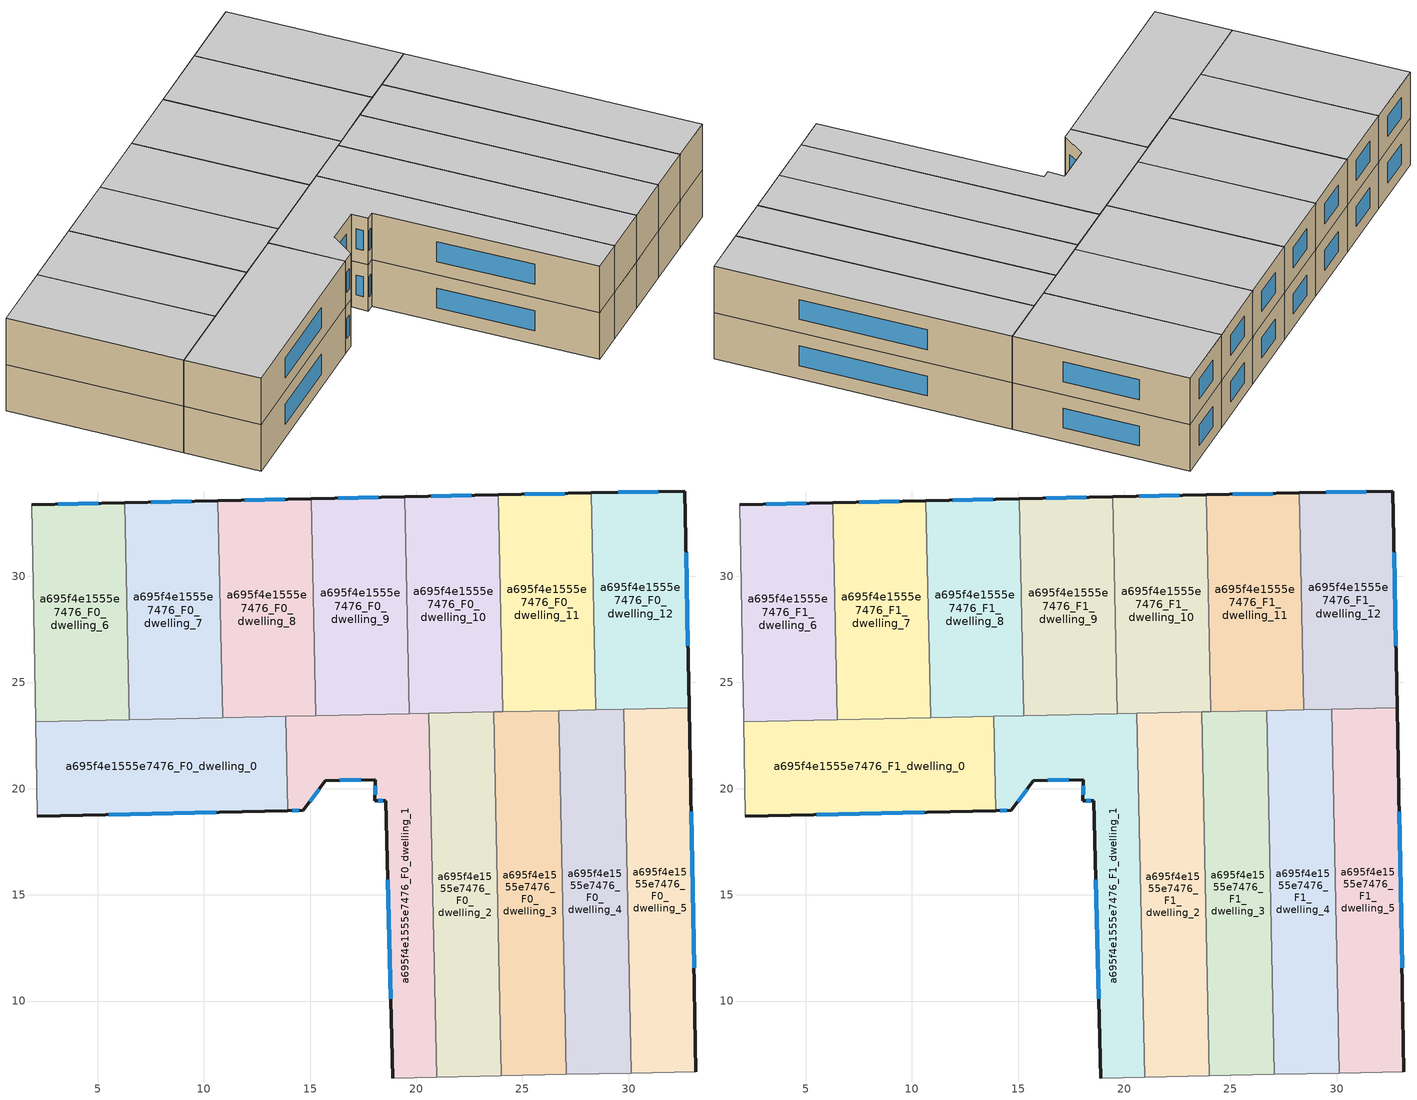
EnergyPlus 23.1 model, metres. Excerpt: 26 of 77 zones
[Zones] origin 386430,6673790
a695f4e1555e7476_F0_dwelling_0
 floor ground (EU_floor_Construction): 13.85,23.4 13.95,18.96 2.16,18.7 2.08,23.16 z0
 wall outside (EU_wall_Construction): 2.16,18.7 13.95,18.96 z0:3
 wall to a695f4e1555e7476_F0_dwelling_1 (EU_wall_Construction): 13.95,18.96 13.85,23.4 z0:3
 wall adiabatic (EU_wall_Construction): 2.08,23.16 2.16,18.7 z0:3
 wall to a695f4e1555e7476_F0_dwelling_6 (EU_wall_Construction): 6.49,23.25 2.08,23.16 z0:3
 wall to a695f4e1555e7476_F0_dwelling_7 (EU_wall_Construction): 10.88,23.34 6.49,23.25 z0:3
 wall to a695f4e1555e7476_F0_dwelling_8 (EU_wall_Construction): 13.85,23.4 10.88,23.34 z0:3
 window (EU_Window_Construction): 5.53,18.78 10.58,18.89 z0.86:2.14
a695f4e1555e7476_F0_dwelling_1
 floor ground (EU_floor_Construction): 20.6,23.54 20.96,6.42 18.89,6.38 18.57,19.44 18.06,19.42 18.06,20.42 15.72,20.38 14.69,18.98 13.95,18.96 13.85,23.4 z0
 wall outside (EU_wall_Construction): 13.95,18.96 14.69,18.98 15.72,20.38 18.06,20.42 18.06,19.42 18.57,19.44 18.89,6.38 z0:3
 wall to a695f4e1555e7476_F0_dwelling_2 (EU_wall_Construction): 20.96,6.42 20.6,23.54 z0:3
 wall adiabatic (EU_wall_Construction): 18.89,6.38 20.96,6.42 z0:3
 wall to a695f4e1555e7476_F0_dwelling_9 (EU_wall_Construction): 19.67,23.52 15.28,23.43 z0:3
 wall to a695f4e1555e7476_F0_dwelling_8 (EU_wall_Construction): 15.28,23.43 13.85,23.4 z0:3
 wall to a695f4e1555e7476_F0_dwelling_10 (EU_wall_Construction): 20.6,23.54 19.67,23.52 z0:3
 window (EU_Window_Construction): 18.06,20.13 18.06,19.7 / 16.39,20.39 17.39,20.41 / 14.98,19.38 15.43,19.98 / 14.16,18.97 14.48,18.97 / 18.66,15.71 18.8,10.11 / 18.2,19.42 18.42,19.43 z0.86:2.14
a695f4e1555e7476_F0_dwelling_10
 floor ground (EU_floor_Construction): 23.85,33.83 24.07,23.62 19.67,23.52 19.46,33.74 z0
 wall outside (EU_wall_Construction): 23.85,33.83 19.46,33.74 z0:3
 wall to a695f4e1555e7476_F0_dwelling_11 (EU_wall_Construction): 24.07,23.62 23.85,33.83 z0:3
 wall to a695f4e1555e7476_F0_dwelling_9 (EU_wall_Construction): 19.46,33.74 19.67,23.52 z0:3
 wall to a695f4e1555e7476_F0_dwelling_2 (EU_wall_Construction): 20.6,23.54 23.65,23.61 z0:3
 wall to a695f4e1555e7476_F0_dwelling_3 (EU_wall_Construction): 23.65,23.61 24.07,23.62 z0:3
 window (EU_Window_Construction): 22.6,33.8 20.71,33.76 z0.86:2.14
a695f4e1555e7476_F0_dwelling_11
 floor ground (EU_floor_Construction): 28.25,33.92 28.46,23.71 24.07,23.62 23.85,33.83 z0
 wall outside (EU_wall_Construction): 28.25,33.92 23.85,33.83 z0:3
 wall to a695f4e1555e7476_F0_dwelling_12 (EU_wall_Construction): 28.46,23.71 28.25,33.92 z0:3
 wall to a695f4e1555e7476_F0_dwelling_3 (EU_wall_Construction): 24.07,23.62 26.71,23.67 z0:3
 wall to a695f4e1555e7476_F0_dwelling_4 (EU_wall_Construction): 26.71,23.67 28.46,23.71 z0:3
 window (EU_Window_Construction): 26.99,33.89 25.11,33.85 z0.86:2.14
a695f4e1555e7476_F0_dwelling_12
 floor ground (EU_floor_Construction): 32.65,34.01 32.85,23.8 28.46,23.71 28.25,33.92 z0
 wall outside (EU_wall_Construction): 32.85,23.8 32.65,34.01 28.25,33.92 z0:3
 wall to a695f4e1555e7476_F0_dwelling_5 (EU_wall_Construction): 29.77,23.74 32.85,23.8 z0:3
 wall to a695f4e1555e7476_F0_dwelling_4 (EU_wall_Construction): 28.46,23.71 29.77,23.74 z0:3
 window (EU_Window_Construction): 32.79,26.72 32.71,31.09 / 31.39,33.99 29.51,33.95 z0.86:2.14
a695f4e1555e7476_F0_dwelling_2
 floor ground (EU_floor_Construction): 23.66,23.61 24.01,6.48 20.96,6.42 20.6,23.54 z0
 wall to a695f4e1555e7476_F0_dwelling_3 (EU_wall_Construction): 24.01,6.48 23.66,23.61 z0:3
 wall adiabatic (EU_wall_Construction): 20.96,6.42 24.01,6.48 z0:3
a695f4e1555e7476_F0_dwelling_3
 floor ground (EU_floor_Construction): 26.71,23.67 27.07,6.55 24.01,6.48 23.66,23.61 z0
 wall to a695f4e1555e7476_F0_dwelling_4 (EU_wall_Construction): 27.07,6.55 26.71,23.67 z0:3
 wall adiabatic (EU_wall_Construction): 24.01,6.48 27.07,6.55 z0:3
a695f4e1555e7476_F0_dwelling_4
 floor ground (EU_floor_Construction): 29.77,23.74 30.13,6.61 27.07,6.55 26.71,23.67 z0
 wall to a695f4e1555e7476_F0_dwelling_5 (EU_wall_Construction): 30.13,6.61 29.77,23.74 z0:3
 wall adiabatic (EU_wall_Construction): 27.07,6.55 30.13,6.61 z0:3
a695f4e1555e7476_F0_dwelling_5
 floor ground (EU_floor_Construction): 32.85,23.8 33.17,6.67 30.13,6.61 29.77,23.74 z0
 wall outside (EU_wall_Construction): 33.17,6.67 32.85,23.8 z0:3
 wall adiabatic (EU_wall_Construction): 30.13,6.61 33.17,6.67 z0:3
 window (EU_Window_Construction): 33.08,11.57 32.94,18.91 z0.86:2.14
a695f4e1555e7476_F0_dwelling_6
 floor ground (EU_floor_Construction): 6.27,33.46 6.49,23.25 2.08,23.16 1.89,33.37 z0
 wall outside (EU_wall_Construction): 6.27,33.46 1.89,33.37 z0:3
 wall to a695f4e1555e7476_F0_dwelling_7 (EU_wall_Construction): 6.49,23.25 6.27,33.46 z0:3
 wall adiabatic (EU_wall_Construction): 1.89,33.37 2.08,23.16 z0:3
 window (EU_Window_Construction): 5.02,33.43 3.14,33.39 z0.86:2.14
a695f4e1555e7476_F0_dwelling_7
 floor ground (EU_floor_Construction): 10.67,33.55 10.88,23.34 6.49,23.25 6.27,33.46 z0
 wall outside (EU_wall_Construction): 10.67,33.55 6.27,33.46 z0:3
 wall to a695f4e1555e7476_F0_dwelling_8 (EU_wall_Construction): 10.88,23.34 10.67,33.55 z0:3
 window (EU_Window_Construction): 9.41,33.53 7.53,33.49 z0.86:2.14
a695f4e1555e7476_F0_dwelling_8
 floor ground (EU_floor_Construction): 15.06,33.64 15.28,23.43 10.88,23.34 10.67,33.55 z0
 wall outside (EU_wall_Construction): 15.06,33.64 10.67,33.55 z0:3
 wall to a695f4e1555e7476_F0_dwelling_9 (EU_wall_Construction): 15.28,23.43 15.06,33.64 z0:3
 window (EU_Window_Construction): 13.81,33.62 11.92,33.58 z0.86:2.14
a695f4e1555e7476_F0_dwelling_9
 floor ground (EU_floor_Construction): 19.46,33.74 19.67,23.52 15.28,23.43 15.06,33.64 z0
 wall outside (EU_wall_Construction): 19.46,33.74 15.06,33.64 z0:3
 window (EU_Window_Construction): 18.2,33.71 16.32,33.67 z0.86:2.14
a695f4e1555e7476_F1_dwelling_0
 floor to a695f4e1555e7476_F0_dwelling_0 (EU_floor_Construction): 13.85,23.4 13.95,18.96 2.16,18.7 2.08,23.16 z3
 wall outside (EU_wall_Construction): 2.16,18.7 13.95,18.96 z3:6
 wall to a695f4e1555e7476_F1_dwelling_1 (EU_wall_Construction): 13.95,18.96 13.85,23.4 z3:6
 wall adiabatic (EU_wall_Construction): 2.08,23.16 2.16,18.7 z3:6
 wall to a695f4e1555e7476_F1_dwelling_6 (EU_wall_Construction): 6.49,23.25 2.08,23.16 z3:6
 wall to a695f4e1555e7476_F1_dwelling_7 (EU_wall_Construction): 10.88,23.34 6.49,23.25 z3:6
 wall to a695f4e1555e7476_F1_dwelling_8 (EU_wall_Construction): 13.85,23.4 10.88,23.34 z3:6
 window (EU_Window_Construction): 5.53,18.78 10.58,18.89 z3.86:5.14
 ceiling to a695f4e1555e7476_F2_dwelling_0 (EU_floor_Construction): 13.95,18.96 13.85,23.4 2.08,23.16 2.16,18.7 z6
a695f4e1555e7476_F1_dwelling_1
 floor to a695f4e1555e7476_F0_dwelling_1 (EU_floor_Construction): 20.6,23.54 20.96,6.42 18.89,6.38 18.57,19.44 18.06,19.42 18.06,20.42 15.72,20.38 14.69,18.98 13.95,18.96 13.85,23.4 z3
 wall outside (EU_wall_Construction): 13.95,18.96 14.69,18.98 15.72,20.38 18.06,20.42 18.06,19.42 18.57,19.44 18.89,6.38 z3:6
 wall to a695f4e1555e7476_F1_dwelling_2 (EU_wall_Construction): 20.96,6.42 20.6,23.54 z3:6
 wall adiabatic (EU_wall_Construction): 18.89,6.38 20.96,6.42 z3:6
 wall to a695f4e1555e7476_F1_dwelling_9 (EU_wall_Construction): 19.67,23.52 15.28,23.43 z3:6
 wall to a695f4e1555e7476_F1_dwelling_8 (EU_wall_Construction): 15.28,23.43 13.85,23.4 z3:6
 wall to a695f4e1555e7476_F1_dwelling_10 (EU_wall_Construction): 20.6,23.54 19.67,23.52 z3:6
 window (EU_Window_Construction): 18.06,20.13 18.06,19.7 / 16.39,20.39 17.39,20.41 / 14.98,19.38 15.43,19.98 / 14.16,18.97 14.48,18.97 / 18.66,15.71 18.8,10.11 / 18.2,19.42 18.42,19.43 z3.86:5.14
 ceiling to a695f4e1555e7476_F2_dwelling_1 (EU_floor_Construction): 20.96,6.42 20.6,23.54 13.85,23.4 13.95,18.96 14.69,18.98 15.72,20.38 18.06,20.42 18.06,19.42 18.57,19.44 18.89,6.38 z6
a695f4e1555e7476_F1_dwelling_10
 floor to a695f4e1555e7476_F0_dwelling_10 (EU_floor_Construction): 23.85,33.83 24.07,23.62 19.67,23.52 19.46,33.74 z3
 wall outside (EU_wall_Construction): 23.85,33.83 19.46,33.74 z3:6
 wall to a695f4e1555e7476_F1_dwelling_11 (EU_wall_Construction): 24.07,23.62 23.85,33.83 z3:6
 wall to a695f4e1555e7476_F1_dwelling_9 (EU_wall_Construction): 19.46,33.74 19.67,23.52 z3:6
 wall to a695f4e1555e7476_F1_dwelling_2 (EU_wall_Construction): 20.6,23.54 23.65,23.61 z3:6
 wall to a695f4e1555e7476_F1_dwelling_3 (EU_wall_Construction): 23.65,23.61 24.07,23.62 z3:6
 window (EU_Window_Construction): 22.6,33.8 20.71,33.76 z3.86:5.14
 ceiling to a695f4e1555e7476_F2_dwelling_10 (EU_floor_Construction): 24.07,23.62 23.85,33.83 19.46,33.74 19.67,23.52 z6
a695f4e1555e7476_F1_dwelling_11
 floor to a695f4e1555e7476_F0_dwelling_11 (EU_floor_Construction): 28.25,33.92 28.46,23.71 24.07,23.62 23.85,33.83 z3
 wall outside (EU_wall_Construction): 28.25,33.92 23.85,33.83 z3:6
 wall to a695f4e1555e7476_F1_dwelling_12 (EU_wall_Construction): 28.46,23.71 28.25,33.92 z3:6
 wall to a695f4e1555e7476_F1_dwelling_3 (EU_wall_Construction): 24.07,23.62 26.71,23.67 z3:6
 wall to a695f4e1555e7476_F1_dwelling_4 (EU_wall_Construction): 26.71,23.67 28.46,23.71 z3:6
 window (EU_Window_Construction): 26.99,33.89 25.11,33.85 z3.86:5.14
 ceiling to a695f4e1555e7476_F2_dwelling_11 (EU_floor_Construction): 28.46,23.71 28.25,33.92 23.85,33.83 24.07,23.62 z6
a695f4e1555e7476_F1_dwelling_12
 floor to a695f4e1555e7476_F0_dwelling_12 (EU_floor_Construction): 32.65,34.01 32.85,23.8 28.46,23.71 28.25,33.92 z3
 wall outside (EU_wall_Construction): 32.85,23.8 32.65,34.01 28.25,33.92 z3:6
 wall to a695f4e1555e7476_F1_dwelling_5 (EU_wall_Construction): 29.77,23.74 32.85,23.8 z3:6
 wall to a695f4e1555e7476_F1_dwelling_4 (EU_wall_Construction): 28.46,23.71 29.77,23.74 z3:6
 window (EU_Window_Construction): 32.79,26.72 32.71,31.09 / 31.39,33.99 29.51,33.95 z3.86:5.14
 ceiling to a695f4e1555e7476_F2_dwelling_12 (EU_floor_Construction): 32.85,23.8 32.65,34.01 28.25,33.92 28.46,23.71 z6
a695f4e1555e7476_F1_dwelling_2
 floor to a695f4e1555e7476_F0_dwelling_2 (EU_floor_Construction): 23.66,23.61 24.01,6.48 20.96,6.42 20.6,23.54 z3
 wall to a695f4e1555e7476_F1_dwelling_3 (EU_wall_Construction): 24.01,6.48 23.66,23.61 z3:6
 wall adiabatic (EU_wall_Construction): 20.96,6.42 24.01,6.48 z3:6
 ceiling to a695f4e1555e7476_F2_dwelling_2 (EU_floor_Construction): 24.01,6.48 23.66,23.61 20.6,23.54 20.96,6.42 z6
a695f4e1555e7476_F1_dwelling_3
 floor to a695f4e1555e7476_F0_dwelling_3 (EU_floor_Construction): 26.71,23.67 27.07,6.55 24.01,6.48 23.66,23.61 z3
 wall to a695f4e1555e7476_F1_dwelling_4 (EU_wall_Construction): 27.07,6.55 26.71,23.67 z3:6
 wall adiabatic (EU_wall_Construction): 24.01,6.48 27.07,6.55 z3:6
 ceiling to a695f4e1555e7476_F2_dwelling_3 (EU_floor_Construction): 27.07,6.55 26.71,23.67 23.66,23.61 24.01,6.48 z6
a695f4e1555e7476_F1_dwelling_4
 floor to a695f4e1555e7476_F0_dwelling_4 (EU_floor_Construction): 29.77,23.74 30.13,6.61 27.07,6.55 26.71,23.67 z3
 wall to a695f4e1555e7476_F1_dwelling_5 (EU_wall_Construction): 30.13,6.61 29.77,23.74 z3:6
 wall adiabatic (EU_wall_Construction): 27.07,6.55 30.13,6.61 z3:6
 ceiling to a695f4e1555e7476_F2_dwelling_4 (EU_floor_Construction): 30.13,6.61 29.77,23.74 26.71,23.67 27.07,6.55 z6
a695f4e1555e7476_F1_dwelling_5
 floor to a695f4e1555e7476_F0_dwelling_5 (EU_floor_Construction): 32.85,23.8 33.17,6.67 30.13,6.61 29.77,23.74 z3
 wall outside (EU_wall_Construction): 33.17,6.67 32.85,23.8 z3:6
 wall adiabatic (EU_wall_Construction): 30.13,6.61 33.17,6.67 z3:6
 window (EU_Window_Construction): 33.08,11.57 32.94,18.91 z3.86:5.14
 ceiling to a695f4e1555e7476_F2_dwelling_5 (EU_floor_Construction): 33.17,6.67 32.85,23.8 29.77,23.74 30.13,6.61 z6
a695f4e1555e7476_F1_dwelling_6
 floor to a695f4e1555e7476_F0_dwelling_6 (EU_floor_Construction): 6.27,33.46 6.49,23.25 2.08,23.16 1.89,33.37 z3
 wall outside (EU_wall_Construction): 6.27,33.46 1.89,33.37 z3:6
 wall to a695f4e1555e7476_F1_dwelling_7 (EU_wall_Construction): 6.49,23.25 6.27,33.46 z3:6
 wall adiabatic (EU_wall_Construction): 1.89,33.37 2.08,23.16 z3:6
 window (EU_Window_Construction): 5.02,33.43 3.14,33.39 z3.86:5.14
 ceiling to a695f4e1555e7476_F2_dwelling_6 (EU_floor_Construction): 6.49,23.25 6.27,33.46 1.89,33.37 2.08,23.16 z6
a695f4e1555e7476_F1_dwelling_7
 floor to a695f4e1555e7476_F0_dwelling_7 (EU_floor_Construction): 10.67,33.55 10.88,23.34 6.49,23.25 6.27,33.46 z3
 wall outside (EU_wall_Construction): 10.67,33.55 6.27,33.46 z3:6
 wall to a695f4e1555e7476_F1_dwelling_8 (EU_wall_Construction): 10.88,23.34 10.67,33.55 z3:6
 window (EU_Window_Construction): 9.41,33.53 7.53,33.49 z3.86:5.14
 ceiling to a695f4e1555e7476_F2_dwelling_7 (EU_floor_Construction): 10.88,23.34 10.67,33.55 6.27,33.46 6.49,23.25 z6
a695f4e1555e7476_F1_dwelling_8
 floor to a695f4e1555e7476_F0_dwelling_8 (EU_floor_Construction): 15.06,33.64 15.28,23.43 10.88,23.34 10.67,33.55 z3
 wall outside (EU_wall_Construction): 15.06,33.64 10.67,33.55 z3:6
 wall to a695f4e1555e7476_F1_dwelling_9 (EU_wall_Construction): 15.28,23.43 15.06,33.64 z3:6
 window (EU_Window_Construction): 13.81,33.62 11.92,33.58 z3.86:5.14
 ceiling to a695f4e1555e7476_F2_dwelling_8 (EU_floor_Construction): 15.28,23.43 15.06,33.64 10.67,33.55 10.88,23.34 z6
a695f4e1555e7476_F1_dwelling_9
 floor to a695f4e1555e7476_F0_dwelling_9 (EU_floor_Construction): 19.46,33.74 19.67,23.52 15.28,23.43 15.06,33.64 z3
 wall outside (EU_wall_Construction): 19.46,33.74 15.06,33.64 z3:6
 window (EU_Window_Construction): 18.2,33.71 16.32,33.67 z3.86:5.14
 ceiling to a695f4e1555e7476_F2_dwelling_9 (EU_floor_Construction): 19.67,23.52 19.46,33.74 15.06,33.64 15.28,23.43 z6
[Building]
EU S2 Campaign: North Axis=0; Terrain=City; Solar Distribution=FullExterior
[Site:Location]
Helsinki-Vantaa.AP: Latitude=60.317; Longitude=24.963; Time Zone=2; Elevation=54.6
[SizingPeriod:WeatherFileDays]
AnnualSizingPeriod: Begin Month=1; Begin Day of Month=1; End Month=12; End Day of Month=31; Day of Week for Start Day=Monday; Use Weather File Daylight Saving Period=No; Use Weather File Rain and Snow Indicators=No
[MATERIAL]
EU_InternalMass_Material: Roughness=MediumRough; Thickness=0.1; Conductivity=1; Density=1800; Specific Heat=900; Thermal Absorptance=0.9; Solar Absorptance=0.7; Visible Absorptance=0.7
[MATERIAL:NOMASS] Roughness=MediumRough; Thermal Absorptance=0.9; Solar Absorptance=0.7; Visible Absorptance=0.7
Name | Thermal Resistance
EU_wall_NoMass | 1.10183
EU_floor_NoMass | 1.70606
[WINDOWMATERIAL:SIMPLEGLAZINGSYSTEM]
EU_Window_SimpleGlazing: UFactor=3.11035; Solar Heat Gain Coefficient=0.8; Visible Transmittance=0.8
[CONSTRUCTION]
EU_wall_Construction: EU_wall_NoMass
EU_floor_Construction: EU_floor_NoMass
EU_Window_Construction: EU_Window_SimpleGlazing
EU_InternalMass_Construction: EU_InternalMass_Material
[ZONE] Type=1; Multiplier=1; Ceiling Height=autocalculate; Floor Area=autocalculate; Part of Total Floor Area=Yes
Name | Volume
a695f4e1555e7476_F0_dwelling_0; a695f4e1555e7476_F1_dwelling_0 | 157.142
a695f4e1555e7476_F0_dwelling_1; a695f4e1555e7476_F1_dwelling_1 | 157.135
a695f4e1555e7476_F0_dwelling_10; a695f4e1555e7476_F1_dwelling_10 | 134.706
a695f4e1555e7476_F0_dwelling_11; a695f4e1555e7476_F1_dwelling_11 | 134.704
a695f4e1555e7476_F0_dwelling_12; a695f4e1555e7476_F1_dwelling_12 | 134.708
a695f4e1555e7476_F0_dwelling_2; a695f4e1555e7476_F1_dwelling_2; a695f4e1555e7476_F0_dwelling_3; a695f4e1555e7476_F1_dwelling_3 | 157.164
a695f4e1555e7476_F0_dwelling_4; a695f4e1555e7476_F1_dwelling_4 | 157.165
a695f4e1555e7476_F0_dwelling_5; a695f4e1555e7476_F1_dwelling_5 | 157.186
a695f4e1555e7476_F0_dwelling_6; a695f4e1555e7476_F1_dwelling_6 | 134.707
a695f4e1555e7476_F0_dwelling_7; a695f4e1555e7476_F1_dwelling_7 | 134.705
a695f4e1555e7476_F0_dwelling_8; a695f4e1555e7476_F1_dwelling_8 | 134.703
a695f4e1555e7476_F0_dwelling_9; a695f4e1555e7476_F1_dwelling_9 | 134.736
[INTERNALMASS] Construction=EU_InternalMass_Construction
Name | Zone or ZoneList | Surface Area
a695f4e1555e7476_F0_dwelling_0_EU_InternalMass | a695f4e1555e7476_F0_dwelling_0 | 52.3806
a695f4e1555e7476_F0_dwelling_1_EU_InternalMass | a695f4e1555e7476_F0_dwelling_1 | 52.3784
a695f4e1555e7476_F0_dwelling_2_EU_InternalMass | a695f4e1555e7476_F0_dwelling_2 | 52.3882
a695f4e1555e7476_F0_dwelling_3_EU_InternalMass | a695f4e1555e7476_F0_dwelling_3 | 52.3882
a695f4e1555e7476_F0_dwelling_4_EU_InternalMass | a695f4e1555e7476_F0_dwelling_4 | 52.3882
a695f4e1555e7476_F0_dwelling_5_EU_InternalMass | a695f4e1555e7476_F0_dwelling_5 | 52.3956
a695f4e1555e7476_F0_dwelling_6_EU_InternalMass | a695f4e1555e7476_F0_dwelling_6 | 44.9028
a695f4e1555e7476_F0_dwelling_7_EU_InternalMass | a695f4e1555e7476_F0_dwelling_7 | 44.9014
a695f4e1555e7476_F0_dwelling_8_EU_InternalMass | a695f4e1555e7476_F0_dwelling_8 | 44.9014
a695f4e1555e7476_F0_dwelling_9_EU_InternalMass | a695f4e1555e7476_F0_dwelling_9 | 44.9116
a695f4e1555e7476_F0_dwelling_10_EU_InternalMass | a695f4e1555e7476_F0_dwelling_10 | 44.9014
a695f4e1555e7476_F0_dwelling_11_EU_InternalMass | a695f4e1555e7476_F0_dwelling_11 | 44.9014
a695f4e1555e7476_F0_dwelling_12_EU_InternalMass | a695f4e1555e7476_F0_dwelling_12 | 44.9026
a695f4e1555e7476_F1_dwelling_0_EU_InternalMass | a695f4e1555e7476_F1_dwelling_0 | 52.3806
a695f4e1555e7476_F1_dwelling_1_EU_InternalMass | a695f4e1555e7476_F1_dwelling_1 | 52.3784
a695f4e1555e7476_F1_dwelling_2_EU_InternalMass | a695f4e1555e7476_F1_dwelling_2 | 52.3882
a695f4e1555e7476_F1_dwelling_3_EU_InternalMass | a695f4e1555e7476_F1_dwelling_3 | 52.3882
a695f4e1555e7476_F1_dwelling_4_EU_InternalMass | a695f4e1555e7476_F1_dwelling_4 | 52.3882
a695f4e1555e7476_F1_dwelling_5_EU_InternalMass | a695f4e1555e7476_F1_dwelling_5 | 52.3956
a695f4e1555e7476_F1_dwelling_6_EU_InternalMass | a695f4e1555e7476_F1_dwelling_6 | 44.9028
a695f4e1555e7476_F1_dwelling_7_EU_InternalMass | a695f4e1555e7476_F1_dwelling_7 | 44.9014
a695f4e1555e7476_F1_dwelling_8_EU_InternalMass | a695f4e1555e7476_F1_dwelling_8 | 44.9014
a695f4e1555e7476_F1_dwelling_9_EU_InternalMass | a695f4e1555e7476_F1_dwelling_9 | 44.9116
a695f4e1555e7476_F1_dwelling_10_EU_InternalMass | a695f4e1555e7476_F1_dwelling_10 | 44.9014
a695f4e1555e7476_F1_dwelling_11_EU_InternalMass | a695f4e1555e7476_F1_dwelling_11 | 44.9014
a695f4e1555e7476_F1_dwelling_12_EU_InternalMass | a695f4e1555e7476_F1_dwelling_12 | 44.9026
[OTHEREQUIPMENT] Fuel Type=Electricity; Design Level Calculation Method=Watts/Area; Power per Zone Floor Area=1; Fraction Latent=0; Fraction Radiant=0; Fraction Lost=0; Carbon Dioxide Generation Rate=0; EndUse Subcategory=EU_Step8_InternalGains
Name | Zone or ZoneList or Space or SpaceList | Schedule
EU_Step8_InternalGain_a695f4e1555e7476_F0_dwelling_0_f000 | a695f4e1555e7476_F0_dwelling_0 | EU_Step8_GainSchedule_a695f4e1555e7476_F0_dwelling_0_f000
EU_Step8_InternalGain_a695f4e1555e7476_F0_dwelling_1_f000 | a695f4e1555e7476_F0_dwelling_1 | EU_Step8_GainSchedule_a695f4e1555e7476_F0_dwelling_1_f000
EU_Step8_InternalGain_a695f4e1555e7476_F0_dwelling_2_f000 | a695f4e1555e7476_F0_dwelling_2 | EU_Step8_GainSchedule_a695f4e1555e7476_F0_dwelling_2_f000
EU_Step8_InternalGain_a695f4e1555e7476_F0_dwelling_3_f000 | a695f4e1555e7476_F0_dwelling_3 | EU_Step8_GainSchedule_a695f4e1555e7476_F0_dwelling_3_f000
EU_Step8_InternalGain_a695f4e1555e7476_F0_dwelling_4_f000 | a695f4e1555e7476_F0_dwelling_4 | EU_Step8_GainSchedule_a695f4e1555e7476_F0_dwelling_4_f000
EU_Step8_InternalGain_a695f4e1555e7476_F0_dwelling_5_f000 | a695f4e1555e7476_F0_dwelling_5 | EU_Step8_GainSchedule_a695f4e1555e7476_F0_dwelling_5_f000
EU_Step8_InternalGain_a695f4e1555e7476_F0_dwelling_6_f000 | a695f4e1555e7476_F0_dwelling_6 | EU_Step8_GainSchedule_a695f4e1555e7476_F0_dwelling_6_f000
EU_Step8_InternalGain_a695f4e1555e7476_F0_dwelling_7_f000 | a695f4e1555e7476_F0_dwelling_7 | EU_Step8_GainSchedule_a695f4e1555e7476_F0_dwelling_7_f000
EU_Step8_InternalGain_a695f4e1555e7476_F0_dwelling_8_f000 | a695f4e1555e7476_F0_dwelling_8 | EU_Step8_GainSchedule_a695f4e1555e7476_F0_dwelling_8_f000
EU_Step8_InternalGain_a695f4e1555e7476_F0_dwelling_9_f000 | a695f4e1555e7476_F0_dwelling_9 | EU_Step8_GainSchedule_a695f4e1555e7476_F0_dwelling_9_f000
EU_Step8_InternalGain_a695f4e1555e7476_F0_dwelling_10_f000 | a695f4e1555e7476_F0_dwelling_10 | EU_Step8_GainSchedule_a695f4e1555e7476_F0_dwelling_10_f000
EU_Step8_InternalGain_a695f4e1555e7476_F0_dwelling_11_f000 | a695f4e1555e7476_F0_dwelling_11 | EU_Step8_GainSchedule_a695f4e1555e7476_F0_dwelling_11_f000
EU_Step8_InternalGain_a695f4e1555e7476_F0_dwelling_12_f000 | a695f4e1555e7476_F0_dwelling_12 | EU_Step8_GainSchedule_a695f4e1555e7476_F0_dwelling_12_f000
EU_Step8_InternalGain_a695f4e1555e7476_F1_dwelling_0_f000 | a695f4e1555e7476_F1_dwelling_0 | EU_Step8_GainSchedule_a695f4e1555e7476_F1_dwelling_0_f000
EU_Step8_InternalGain_a695f4e1555e7476_F1_dwelling_1_f000 | a695f4e1555e7476_F1_dwelling_1 | EU_Step8_GainSchedule_a695f4e1555e7476_F1_dwelling_1_f000
EU_Step8_InternalGain_a695f4e1555e7476_F1_dwelling_2_f000 | a695f4e1555e7476_F1_dwelling_2 | EU_Step8_GainSchedule_a695f4e1555e7476_F1_dwelling_2_f000
EU_Step8_InternalGain_a695f4e1555e7476_F1_dwelling_3_f000 | a695f4e1555e7476_F1_dwelling_3 | EU_Step8_GainSchedule_a695f4e1555e7476_F1_dwelling_3_f000
EU_Step8_InternalGain_a695f4e1555e7476_F1_dwelling_4_f000 | a695f4e1555e7476_F1_dwelling_4 | EU_Step8_GainSchedule_a695f4e1555e7476_F1_dwelling_4_f000
EU_Step8_InternalGain_a695f4e1555e7476_F1_dwelling_5_f000 | a695f4e1555e7476_F1_dwelling_5 | EU_Step8_GainSchedule_a695f4e1555e7476_F1_dwelling_5_f000
EU_Step8_InternalGain_a695f4e1555e7476_F1_dwelling_6_f000 | a695f4e1555e7476_F1_dwelling_6 | EU_Step8_GainSchedule_a695f4e1555e7476_F1_dwelling_6_f000
EU_Step8_InternalGain_a695f4e1555e7476_F1_dwelling_7_f000 | a695f4e1555e7476_F1_dwelling_7 | EU_Step8_GainSchedule_a695f4e1555e7476_F1_dwelling_7_f000
EU_Step8_InternalGain_a695f4e1555e7476_F1_dwelling_8_f000 | a695f4e1555e7476_F1_dwelling_8 | EU_Step8_GainSchedule_a695f4e1555e7476_F1_dwelling_8_f000
EU_Step8_InternalGain_a695f4e1555e7476_F1_dwelling_9_f000 | a695f4e1555e7476_F1_dwelling_9 | EU_Step8_GainSchedule_a695f4e1555e7476_F1_dwelling_9_f000
EU_Step8_InternalGain_a695f4e1555e7476_F1_dwelling_10_f000 | a695f4e1555e7476_F1_dwelling_10 | EU_Step8_GainSchedule_a695f4e1555e7476_F1_dwelling_10_f000
EU_Step8_InternalGain_a695f4e1555e7476_F1_dwelling_11_f000 | a695f4e1555e7476_F1_dwelling_11 | EU_Step8_GainSchedule_a695f4e1555e7476_F1_dwelling_11_f000
EU_Step8_InternalGain_a695f4e1555e7476_F1_dwelling_12_f000 | a695f4e1555e7476_F1_dwelling_12 | EU_Step8_GainSchedule_a695f4e1555e7476_F1_dwelling_12_f000
[ZONEVENTILATION:DESIGNFLOWRATE] Schedule=EU_AlwaysOn; Design Flow Rate Calculation Method=AirChanges/Hour; Air Changes per Hour=0.756316; Ventilation Type=Natural; Fan Pressure Rise=0; Fan Total Efficiency=1; Constant Term Coefficient=1; Temperature Term Coefficient=0; Velocity Term Coefficient=0; Velocity Squared Term Coefficient=0; Minimum Indoor Temperature=-100; Maximum Indoor Temperature=100; Delta Temperature=-100; Minimum Outdoor Temperature=-100; Maximum Outdoor Temperature=100; Maximum Wind Speed=40
Name | Zone or ZoneList or Space or SpaceList
EU_ConstantAir_a695f4e1555e7476_F0_dwelling_0 | a695f4e1555e7476_F0_dwelling_0
EU_ConstantAir_a695f4e1555e7476_F0_dwelling_1 | a695f4e1555e7476_F0_dwelling_1
EU_ConstantAir_a695f4e1555e7476_F0_dwelling_2 | a695f4e1555e7476_F0_dwelling_2
EU_ConstantAir_a695f4e1555e7476_F0_dwelling_3 | a695f4e1555e7476_F0_dwelling_3
EU_ConstantAir_a695f4e1555e7476_F0_dwelling_4 | a695f4e1555e7476_F0_dwelling_4
EU_ConstantAir_a695f4e1555e7476_F0_dwelling_5 | a695f4e1555e7476_F0_dwelling_5
EU_ConstantAir_a695f4e1555e7476_F0_dwelling_6 | a695f4e1555e7476_F0_dwelling_6
EU_ConstantAir_a695f4e1555e7476_F0_dwelling_7 | a695f4e1555e7476_F0_dwelling_7
EU_ConstantAir_a695f4e1555e7476_F0_dwelling_8 | a695f4e1555e7476_F0_dwelling_8
EU_ConstantAir_a695f4e1555e7476_F0_dwelling_9 | a695f4e1555e7476_F0_dwelling_9
EU_ConstantAir_a695f4e1555e7476_F0_dwelling_10 | a695f4e1555e7476_F0_dwelling_10
EU_ConstantAir_a695f4e1555e7476_F0_dwelling_11 | a695f4e1555e7476_F0_dwelling_11
EU_ConstantAir_a695f4e1555e7476_F0_dwelling_12 | a695f4e1555e7476_F0_dwelling_12
EU_ConstantAir_a695f4e1555e7476_F1_dwelling_0 | a695f4e1555e7476_F1_dwelling_0
EU_ConstantAir_a695f4e1555e7476_F1_dwelling_1 | a695f4e1555e7476_F1_dwelling_1
EU_ConstantAir_a695f4e1555e7476_F1_dwelling_2 | a695f4e1555e7476_F1_dwelling_2
EU_ConstantAir_a695f4e1555e7476_F1_dwelling_3 | a695f4e1555e7476_F1_dwelling_3
EU_ConstantAir_a695f4e1555e7476_F1_dwelling_4 | a695f4e1555e7476_F1_dwelling_4
EU_ConstantAir_a695f4e1555e7476_F1_dwelling_5 | a695f4e1555e7476_F1_dwelling_5
EU_ConstantAir_a695f4e1555e7476_F1_dwelling_6 | a695f4e1555e7476_F1_dwelling_6
EU_ConstantAir_a695f4e1555e7476_F1_dwelling_7 | a695f4e1555e7476_F1_dwelling_7
EU_ConstantAir_a695f4e1555e7476_F1_dwelling_8 | a695f4e1555e7476_F1_dwelling_8
EU_ConstantAir_a695f4e1555e7476_F1_dwelling_9 | a695f4e1555e7476_F1_dwelling_9
EU_ConstantAir_a695f4e1555e7476_F1_dwelling_10 | a695f4e1555e7476_F1_dwelling_10
EU_ConstantAir_a695f4e1555e7476_F1_dwelling_11 | a695f4e1555e7476_F1_dwelling_11
EU_ConstantAir_a695f4e1555e7476_F1_dwelling_12 | a695f4e1555e7476_F1_dwelling_12
[HVACTEMPLATE:THERMOSTAT] Constant Heating Setpoint=20; Constant Cooling Setpoint=50
EU_HeatOnly_a695f4e1555e7476_F0_dwelling_0; EU_HeatOnly_a695f4e1555e7476_F0_dwelling_1; EU_HeatOnly_a695f4e1555e7476_F0_dwelling_2; EU_HeatOnly_a695f4e1555e7476_F0_dwelling_3; EU_HeatOnly_a695f4e1555e7476_F0_dwelling_4; EU_HeatOnly_a695f4e1555e7476_F0_dwelling_5; EU_HeatOnly_a695f4e1555e7476_F0_dwelling_6; EU_HeatOnly_a695f4e1555e7476_F0_dwelling_7; EU_HeatOnly_a695f4e1555e7476_F0_dwelling_8; EU_HeatOnly_a695f4e1555e7476_F0_dwelling_9; EU_HeatOnly_a695f4e1555e7476_F0_dwelling_10; EU_HeatOnly_a695f4e1555e7476_F0_dwelling_11; EU_HeatOnly_a695f4e1555e7476_F0_dwelling_12; EU_HeatOnly_a695f4e1555e7476_F1_dwelling_0; EU_HeatOnly_a695f4e1555e7476_F1_dwelling_1; EU_HeatOnly_a695f4e1555e7476_F1_dwelling_2; EU_HeatOnly_a695f4e1555e7476_F1_dwelling_3; EU_HeatOnly_a695f4e1555e7476_F1_dwelling_4; EU_HeatOnly_a695f4e1555e7476_F1_dwelling_5; EU_HeatOnly_a695f4e1555e7476_F1_dwelling_6; EU_HeatOnly_a695f4e1555e7476_F1_dwelling_7; EU_HeatOnly_a695f4e1555e7476_F1_dwelling_8; EU_HeatOnly_a695f4e1555e7476_F1_dwelling_9; EU_HeatOnly_a695f4e1555e7476_F1_dwelling_10; EU_HeatOnly_a695f4e1555e7476_F1_dwelling_11; EU_HeatOnly_a695f4e1555e7476_F1_dwelling_12; EU_HeatOnly_a695f4e1555e7476_F2_dwelling_0; EU_HeatOnly_a695f4e1555e7476_F2_dwelling_1; EU_HeatOnly_a695f4e1555e7476_F2_dwelling_2; EU_HeatOnly_a695f4e1555e7476_F2_dwelling_3; EU_HeatOnly_a695f4e1555e7476_F2_dwelling_4; EU_HeatOnly_a695f4e1555e7476_F2_dwelling_5; EU_HeatOnly_a695f4e1555e7476_F2_dwelling_6; EU_HeatOnly_a695f4e1555e7476_F2_dwelling_7; EU_HeatOnly_a695f4e1555e7476_F2_dwelling_8; EU_HeatOnly_a695f4e1555e7476_F2_dwelling_9; EU_HeatOnly_a695f4e1555e7476_F2_dwelling_10; EU_HeatOnly_a695f4e1555e7476_F2_dwelling_11; EU_HeatOnly_a695f4e1555e7476_F2_dwelling_12; EU_HeatOnly_a695f4e1555e7476_F3_dwelling_0; EU_HeatOnly_a695f4e1555e7476_F3_dwelling_1; EU_HeatOnly_a695f4e1555e7476_F3_dwelling_2; EU_HeatOnly_a695f4e1555e7476_F3_dwelling_3; EU_HeatOnly_a695f4e1555e7476_F3_dwelling_4; EU_HeatOnly_a695f4e1555e7476_F3_dwelling_5; EU_HeatOnly_a695f4e1555e7476_F3_dwelling_6; EU_HeatOnly_a695f4e1555e7476_F3_dwelling_7; EU_HeatOnly_a695f4e1555e7476_F3_dwelling_8; EU_HeatOnly_a695f4e1555e7476_F3_dwelling_9; EU_HeatOnly_a695f4e1555e7476_F3_dwelling_10; EU_HeatOnly_a695f4e1555e7476_F3_dwelling_11; EU_HeatOnly_a695f4e1555e7476_F3_dwelling_12; EU_HeatOnly_a695f4e1555e7476_F4_dwelling_0; EU_HeatOnly_a695f4e1555e7476_F4_dwelling_1; EU_HeatOnly_a695f4e1555e7476_F4_dwelling_2; EU_HeatOnly_a695f4e1555e7476_F4_dwelling_3; EU_HeatOnly_a695f4e1555e7476_F4_dwelling_4; EU_HeatOnly_a695f4e1555e7476_F4_dwelling_5; EU_HeatOnly_a695f4e1555e7476_F4_dwelling_6; EU_HeatOnly_a695f4e1555e7476_F4_dwelling_7; EU_HeatOnly_a695f4e1555e7476_F4_dwelling_8; EU_HeatOnly_a695f4e1555e7476_F4_dwelling_9; EU_HeatOnly_a695f4e1555e7476_F4_dwelling_10; EU_HeatOnly_a695f4e1555e7476_F4_dwelling_11; EU_HeatOnly_a695f4e1555e7476_F4_dwelling_12; EU_HeatOnly_a695f4e1555e7476_F5_dwelling_0; EU_HeatOnly_a695f4e1555e7476_F5_dwelling_1; EU_HeatOnly_a695f4e1555e7476_F5_dwelling_2; EU_HeatOnly_a695f4e1555e7476_F5_dwelling_3; EU_HeatOnly_a695f4e1555e7476_F5_dwelling_4; EU_HeatOnly_a695f4e1555e7476_F5_dwelling_5; EU_HeatOnly_a695f4e1555e7476_F5_dwelling_6; EU_HeatOnly_a695f4e1555e7476_F5_dwelling_7; EU_HeatOnly_a695f4e1555e7476_F5_dwelling_8; EU_HeatOnly_a695f4e1555e7476_F5_dwelling_9; EU_HeatOnly_a695f4e1555e7476_F5_dwelling_10; EU_HeatOnly_a695f4e1555e7476_F5_dwelling_11
[HVACTEMPLATE:ZONE:IDEALLOADSAIRSYSTEM] System Availability Schedule=EU_AlwaysOn; Maximum Heating Supply Air Temperature=50; Minimum Cooling Supply Air Temperature=13; Maximum Heating Supply Air Humidity Ratio=0.0156; Minimum Cooling Supply Air Humidity Ratio=0.0077; Heating Limit=NoLimit; Cooling Limit=NoLimit; Heating Availability Schedule=EU_AlwaysOn; Cooling Availability Schedule=EU_CoolingOff; Dehumidification Control Type=ConstantSensibleHeatRatio; Cooling Sensible Heat Ratio=0.7; Dehumidification Setpoint=60; Humidification Control Type=None; Humidification Setpoint=30; Outdoor Air Method=None; Outdoor Air Flow Rate per Person=0.00944; Outdoor Air Flow Rate per Zone Floor Area=0; Outdoor Air Flow Rate per Zone=0; Demand Controlled Ventilation Type=None; Outdoor Air Economizer Type=NoEconomizer; Heat Recovery Type=None; Sensible Heat Recovery Effectiveness=0.7; Latent Heat Recovery Effectiveness=0.65
Name | Template Thermostat
a695f4e1555e7476_F0_dwelling_0 | EU_HeatOnly_a695f4e1555e7476_F0_dwelling_0
a695f4e1555e7476_F0_dwelling_1 | EU_HeatOnly_a695f4e1555e7476_F0_dwelling_1
a695f4e1555e7476_F0_dwelling_2 | EU_HeatOnly_a695f4e1555e7476_F0_dwelling_2
a695f4e1555e7476_F0_dwelling_3 | EU_HeatOnly_a695f4e1555e7476_F0_dwelling_3
a695f4e1555e7476_F0_dwelling_4 | EU_HeatOnly_a695f4e1555e7476_F0_dwelling_4
a695f4e1555e7476_F0_dwelling_5 | EU_HeatOnly_a695f4e1555e7476_F0_dwelling_5
a695f4e1555e7476_F0_dwelling_6 | EU_HeatOnly_a695f4e1555e7476_F0_dwelling_6
a695f4e1555e7476_F0_dwelling_7 | EU_HeatOnly_a695f4e1555e7476_F0_dwelling_7
a695f4e1555e7476_F0_dwelling_8 | EU_HeatOnly_a695f4e1555e7476_F0_dwelling_8
a695f4e1555e7476_F0_dwelling_9 | EU_HeatOnly_a695f4e1555e7476_F0_dwelling_9
a695f4e1555e7476_F0_dwelling_10 | EU_HeatOnly_a695f4e1555e7476_F0_dwelling_10
a695f4e1555e7476_F0_dwelling_11 | EU_HeatOnly_a695f4e1555e7476_F0_dwelling_11
a695f4e1555e7476_F0_dwelling_12 | EU_HeatOnly_a695f4e1555e7476_F0_dwelling_12
a695f4e1555e7476_F1_dwelling_0 | EU_HeatOnly_a695f4e1555e7476_F1_dwelling_0
a695f4e1555e7476_F1_dwelling_1 | EU_HeatOnly_a695f4e1555e7476_F1_dwelling_1
a695f4e1555e7476_F1_dwelling_2 | EU_HeatOnly_a695f4e1555e7476_F1_dwelling_2
a695f4e1555e7476_F1_dwelling_3 | EU_HeatOnly_a695f4e1555e7476_F1_dwelling_3
a695f4e1555e7476_F1_dwelling_4 | EU_HeatOnly_a695f4e1555e7476_F1_dwelling_4
a695f4e1555e7476_F1_dwelling_5 | EU_HeatOnly_a695f4e1555e7476_F1_dwelling_5
a695f4e1555e7476_F1_dwelling_6 | EU_HeatOnly_a695f4e1555e7476_F1_dwelling_6
a695f4e1555e7476_F1_dwelling_7 | EU_HeatOnly_a695f4e1555e7476_F1_dwelling_7
a695f4e1555e7476_F1_dwelling_8 | EU_HeatOnly_a695f4e1555e7476_F1_dwelling_8
a695f4e1555e7476_F1_dwelling_9 | EU_HeatOnly_a695f4e1555e7476_F1_dwelling_9
a695f4e1555e7476_F1_dwelling_10 | EU_HeatOnly_a695f4e1555e7476_F1_dwelling_10
a695f4e1555e7476_F1_dwelling_11 | EU_HeatOnly_a695f4e1555e7476_F1_dwelling_11
a695f4e1555e7476_F1_dwelling_12 | EU_HeatOnly_a695f4e1555e7476_F1_dwelling_12
[SIZING:ZONE] Zone Cooling Design Supply Air Temperature Input Method=SupplyAirTemperature; Zone Cooling Design Supply Air Temperature=13; Zone Heating Design Supply Air Temperature Input Method=SupplyAirTemperature; Zone Heating Design Supply Air Temperature=50; Zone Cooling Design Supply Air Humidity Ratio=0.008; Zone Heating Design Supply Air Humidity Ratio=0.008; Cooling Design Air Flow Method=DesignDay; Cooling Design Air Flow Rate=0; Cooling Minimum Air Flow per Zone Floor Area=0.000762; Cooling Minimum Air Flow=0; Cooling Minimum Air Flow Fraction=0.2; Heating Design Air Flow Method=DesignDay; Heating Design Air Flow Rate=0; Heating Maximum Air Flow per Zone Floor Area=0.002032; Heating Maximum Air Flow=0.141576; Heating Maximum Air Flow Fraction=0.3; Account for Dedicated Outdoor Air System=No; Dedicated Outdoor Air System Control Strategy=NeutralSupplyAir; Dedicated Outdoor Air Low Setpoint Temperature for Design=autosize; Dedicated Outdoor Air High Setpoint Temperature for Design=autosize; Zone Load Sizing Method=Sensible Load Only No Latent Load; Zone Latent Cooling Design Supply Air Humidity Ratio Input Method=HumidityRatioDifference; Zone Cooling Design Supply Air Humidity Ratio Difference=0.005; Zone Latent Heating Design Supply Air Humidity Ratio Input Method=HumidityRatioDifference; Zone Humidification Design Supply Air Humidity Ratio Difference=0.005
a695f4e1555e7476_F0_dwelling_0; a695f4e1555e7476_F0_dwelling_1; a695f4e1555e7476_F0_dwelling_2; a695f4e1555e7476_F0_dwelling_3; a695f4e1555e7476_F0_dwelling_4; a695f4e1555e7476_F0_dwelling_5; a695f4e1555e7476_F0_dwelling_6; a695f4e1555e7476_F0_dwelling_7; a695f4e1555e7476_F0_dwelling_8; a695f4e1555e7476_F0_dwelling_9; a695f4e1555e7476_F0_dwelling_10; a695f4e1555e7476_F0_dwelling_11; a695f4e1555e7476_F0_dwelling_12; a695f4e1555e7476_F1_dwelling_0; a695f4e1555e7476_F1_dwelling_1; a695f4e1555e7476_F1_dwelling_2; a695f4e1555e7476_F1_dwelling_3; a695f4e1555e7476_F1_dwelling_4; a695f4e1555e7476_F1_dwelling_5; a695f4e1555e7476_F1_dwelling_6; a695f4e1555e7476_F1_dwelling_7; a695f4e1555e7476_F1_dwelling_8; a695f4e1555e7476_F1_dwelling_9; a695f4e1555e7476_F1_dwelling_10; a695f4e1555e7476_F1_dwelling_11; a695f4e1555e7476_F1_dwelling_12
[SCHEDULE:CONSTANT]
Name | Hourly Value
EU_AlwaysOn | 1
EU_CoolingOff | 0
[SCHEDULE:FILE] Column Number=1; Rows to Skip at Top=0; Number of Hours of Data=8760; Column Separator=Comma; Interpolate to Timestep=No; Minutes per Item=60; Adjust Schedule for Daylight Savings=Yes
Name | File
EU_Step8_GainSchedule_a695f4e1555e7476_F0_dwelling_0_f000 | ../../schedules/a695f4e1555e7476/a695f4e1555e7476_F0_dwelling_0_f000_gain.csv
EU_Step8_GainSchedule_a695f4e1555e7476_F0_dwelling_1_f000 | ../../schedules/a695f4e1555e7476/a695f4e1555e7476_F0_dwelling_1_f000_gain.csv
EU_Step8_GainSchedule_a695f4e1555e7476_F0_dwelling_2_f000 | ../../schedules/a695f4e1555e7476/a695f4e1555e7476_F0_dwelling_2_f000_gain.csv
EU_Step8_GainSchedule_a695f4e1555e7476_F0_dwelling_3_f000 | ../../schedules/a695f4e1555e7476/a695f4e1555e7476_F0_dwelling_3_f000_gain.csv
EU_Step8_GainSchedule_a695f4e1555e7476_F0_dwelling_4_f000 | ../../schedules/a695f4e1555e7476/a695f4e1555e7476_F0_dwelling_4_f000_gain.csv
EU_Step8_GainSchedule_a695f4e1555e7476_F0_dwelling_5_f000 | ../../schedules/a695f4e1555e7476/a695f4e1555e7476_F0_dwelling_5_f000_gain.csv
EU_Step8_GainSchedule_a695f4e1555e7476_F0_dwelling_6_f000 | ../../schedules/a695f4e1555e7476/a695f4e1555e7476_F0_dwelling_6_f000_gain.csv
EU_Step8_GainSchedule_a695f4e1555e7476_F0_dwelling_7_f000 | ../../schedules/a695f4e1555e7476/a695f4e1555e7476_F0_dwelling_7_f000_gain.csv
EU_Step8_GainSchedule_a695f4e1555e7476_F0_dwelling_8_f000 | ../../schedules/a695f4e1555e7476/a695f4e1555e7476_F0_dwelling_8_f000_gain.csv
EU_Step8_GainSchedule_a695f4e1555e7476_F0_dwelling_9_f000 | ../../schedules/a695f4e1555e7476/a695f4e1555e7476_F0_dwelling_9_f000_gain.csv
EU_Step8_GainSchedule_a695f4e1555e7476_F0_dwelling_10_f000 | ../../schedules/a695f4e1555e7476/a695f4e1555e7476_F0_dwelling_10_f000_gain.csv
EU_Step8_GainSchedule_a695f4e1555e7476_F0_dwelling_11_f000 | ../../schedules/a695f4e1555e7476/a695f4e1555e7476_F0_dwelling_11_f000_gain.csv
EU_Step8_GainSchedule_a695f4e1555e7476_F0_dwelling_12_f000 | ../../schedules/a695f4e1555e7476/a695f4e1555e7476_F0_dwelling_12_f000_gain.csv
EU_Step8_GainSchedule_a695f4e1555e7476_F1_dwelling_0_f000 | ../../schedules/a695f4e1555e7476/a695f4e1555e7476_F1_dwelling_0_f000_gain.csv
EU_Step8_GainSchedule_a695f4e1555e7476_F1_dwelling_1_f000 | ../../schedules/a695f4e1555e7476/a695f4e1555e7476_F1_dwelling_1_f000_gain.csv
EU_Step8_GainSchedule_a695f4e1555e7476_F1_dwelling_2_f000 | ../../schedules/a695f4e1555e7476/a695f4e1555e7476_F1_dwelling_2_f000_gain.csv
EU_Step8_GainSchedule_a695f4e1555e7476_F1_dwelling_3_f000 | ../../schedules/a695f4e1555e7476/a695f4e1555e7476_F1_dwelling_3_f000_gain.csv
EU_Step8_GainSchedule_a695f4e1555e7476_F1_dwelling_4_f000 | ../../schedules/a695f4e1555e7476/a695f4e1555e7476_F1_dwelling_4_f000_gain.csv
EU_Step8_GainSchedule_a695f4e1555e7476_F1_dwelling_5_f000 | ../../schedules/a695f4e1555e7476/a695f4e1555e7476_F1_dwelling_5_f000_gain.csv
EU_Step8_GainSchedule_a695f4e1555e7476_F1_dwelling_6_f000 | ../../schedules/a695f4e1555e7476/a695f4e1555e7476_F1_dwelling_6_f000_gain.csv
EU_Step8_GainSchedule_a695f4e1555e7476_F1_dwelling_7_f000 | ../../schedules/a695f4e1555e7476/a695f4e1555e7476_F1_dwelling_7_f000_gain.csv
EU_Step8_GainSchedule_a695f4e1555e7476_F1_dwelling_8_f000 | ../../schedules/a695f4e1555e7476/a695f4e1555e7476_F1_dwelling_8_f000_gain.csv
EU_Step8_GainSchedule_a695f4e1555e7476_F1_dwelling_9_f000 | ../../schedules/a695f4e1555e7476/a695f4e1555e7476_F1_dwelling_9_f000_gain.csv
EU_Step8_GainSchedule_a695f4e1555e7476_F1_dwelling_10_f000 | ../../schedules/a695f4e1555e7476/a695f4e1555e7476_F1_dwelling_10_f000_gain.csv
EU_Step8_GainSchedule_a695f4e1555e7476_F1_dwelling_11_f000 | ../../schedules/a695f4e1555e7476/a695f4e1555e7476_F1_dwelling_11_f000_gain.csv
EU_Step8_GainSchedule_a695f4e1555e7476_F1_dwelling_12_f000 | ../../schedules/a695f4e1555e7476/a695f4e1555e7476_F1_dwelling_12_f000_gain.csv
